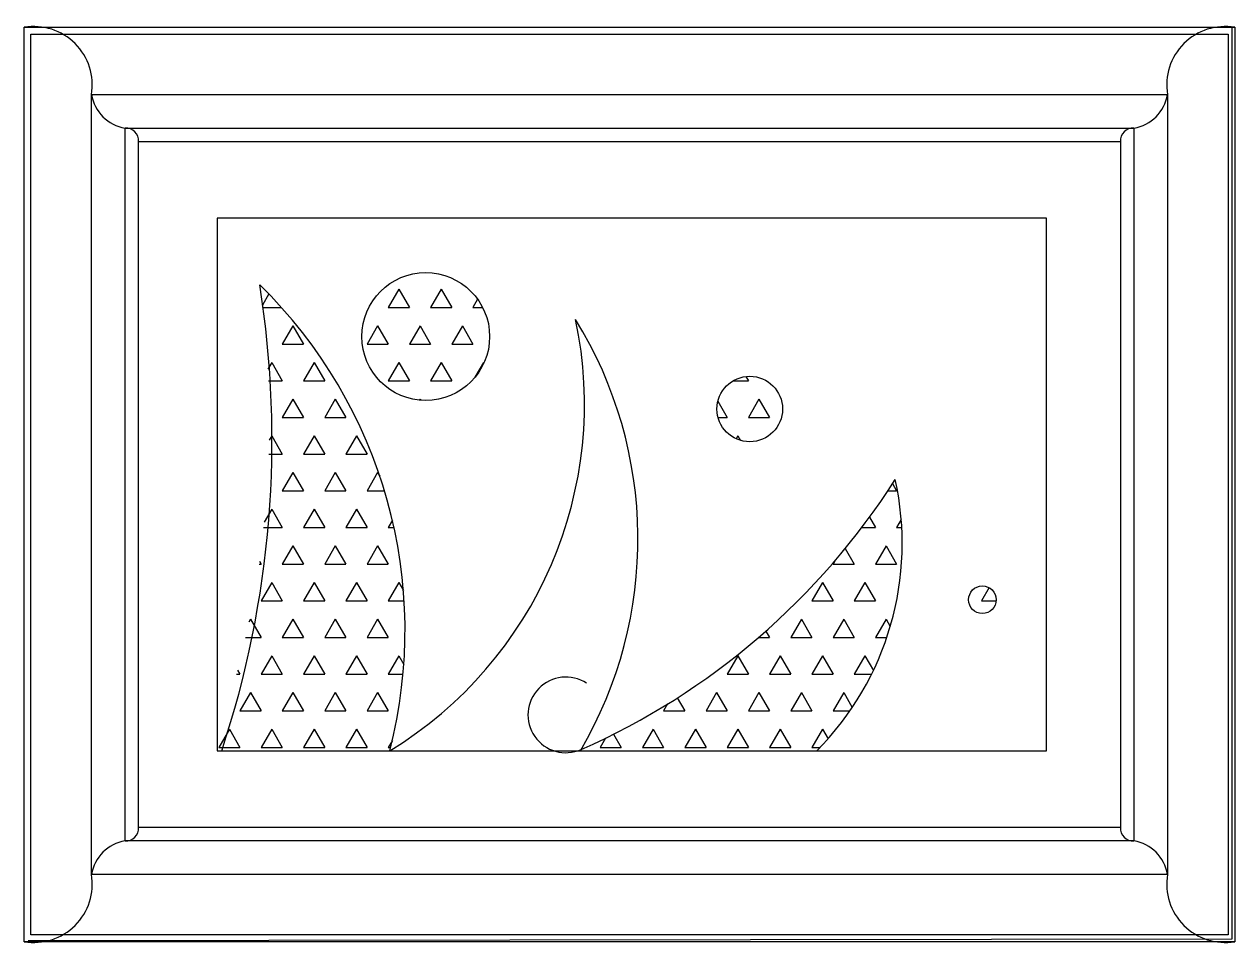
# Model space of a CAD drawing. Extents: x -42728 to 99010, y -18674 to 47645.
# Drawn here: x 62235.1 to 62685.1, y 5152.4 to 5494.7 of the extents above; entities that cross this region are included whole.
import ezdxf

# ---------------------------------------------------------------- set-up
doc = ezdxf.new("R2010")
doc.units = 0
doc.header["$LTSCALE"] = 100
doc.header["$MEASUREMENT"] = 0
doc.layers.get('0').update_dxf_attribs({"linetype": 'CONTINUOUS'})

# ---------------------------------------------------------------- blocks, each defined once
blk = doc.blocks.new('A$C2C6F6C3D')
for p, q in [((0, 0), (0, 340)), ((0, 340), (450, 340)), ((2.5, 2.5), (2.5, 337.5)), ((2.5, 337.5), (447.5, 337.5)), ((447.5, 337.5), (447.5, 2.5)), ((449, 1), (449, 340)), ((450, 340), (450, 0)), ((25, 25), (25, 315)), ((25, 315), (425, 315)), ((425, 315), (425, 25)), ((37.5, 37.5), (37.5, 302.5)), ((37.5, 302.5), (412.5, 302.5)), ((412.5, 302.5), (412.5, 37.5)), ((42.5, 42.5), (42.5, 297.5)), ((42.5, 297.5), (407.5, 297.5)), ((407.5, 297.5), (407.5, 42.5)), ((71.73, 269), (71.73, 71)), ((379.99, 269), (71.73, 269)), ((379.99, 71), (379.99, 269)), ((90.95, 240.87), (88.53, 236.66)), ((139.25, 242.68), (135.31, 235.86)), ((139.25, 242.68), (143.19, 235.86)), ((155, 242.68), (151.06, 235.86)), ((155, 242.68), (158.94, 235.86)), ((168.55, 238.87), (166.81, 235.86)), ((88.62, 235.86), (95.61, 235.86)), ((135.31, 235.86), (143.19, 235.86)), ((151.06, 235.86), (158.94, 235.86)), ((166.81, 235.86), (170.39, 235.86)), ((99.88, 229.05), (95.94, 222.23)), ((99.88, 229.05), (103.81, 222.23)), ((131.38, 229.05), (127.44, 222.23)), ((131.38, 229.05), (135.31, 222.23)), ((147.13, 229.05), (143.19, 222.23)), ((147.13, 229.05), (151.06, 222.23)), ((162.88, 229.05), (158.94, 222.23)), ((162.88, 229.05), (166.81, 222.23)), ((95.94, 222.23), (103.81, 222.23)), ((127.44, 222.23), (135.31, 222.23)), ((143.19, 222.23), (151.06, 222.23)), ((158.94, 222.23), (166.81, 222.23)), ((92, 215.41), (90.57, 212.92)), ((92, 215.41), (95.94, 208.59)), ((107.75, 215.41), (103.81, 208.59)), ((107.75, 215.41), (111.69, 208.59)), ((139.25, 215.41), (135.31, 208.59)), ((139.25, 215.41), (143.19, 208.59)), ((155, 215.41), (151.06, 208.59)), ((155, 215.41), (158.94, 208.59)), ((170.75, 215.41), (167.56, 209.88)), ((170.75, 215.41), (170.88, 215.18)), ((90.78, 208.59), (95.94, 208.59)), ((103.81, 208.59), (111.69, 208.59)), ((135.31, 208.59), (143.19, 208.59)), ((151.06, 208.59), (158.94, 208.59)), ((263.54, 208.59), (269.19, 208.59)), ((268.27, 210.18), (269.19, 208.59)), ((99.88, 201.77), (95.94, 194.95)), ((99.88, 201.77), (103.81, 194.95)), ((115.63, 201.77), (111.69, 194.95)), ((115.63, 201.77), (119.56, 194.95)), ((147.13, 201.77), (146.9, 201.37)), ((147.13, 201.77), (147.38, 201.33)), ((257.86, 200.93), (261.31, 194.95)), ((273.13, 201.77), (269.19, 194.95)), ((273.13, 201.77), (277.06, 194.95)), ((95.94, 194.95), (103.81, 194.95)), ((111.69, 194.95), (119.56, 194.95)), ((257.93, 194.95), (261.31, 194.95)), ((269.19, 194.95), (277.06, 194.95)), ((92, 188.13), (91.03, 186.45)), ((92, 188.13), (95.94, 181.31)), ((107.75, 188.13), (103.81, 181.31)), ((107.75, 188.13), (111.69, 181.31)), ((123.5, 188.13), (119.56, 181.31)), ((123.5, 188.13), (127.44, 181.31)), ((265.25, 188.13), (264.6, 187)), ((265.25, 188.13), (266.26, 186.37)), ((90.9, 181.31), (95.94, 181.31)), ((103.81, 181.31), (111.69, 181.31)), ((119.56, 181.31), (127.44, 181.31)), ((99.88, 174.49), (95.94, 167.67)), ((99.88, 174.49), (103.81, 167.67)), ((115.63, 174.49), (111.69, 167.67)), ((115.63, 174.49), (119.56, 167.67)), ((131.38, 174.49), (127.44, 167.67)), ((131.38, 174.49), (132.21, 173.04)), ((95.94, 167.67), (103.81, 167.67)), ((111.69, 167.67), (119.56, 167.67)), ((127.44, 167.67), (133.92, 167.67)), ((321.02, 167.67), (324.31, 167.67)), ((322.77, 170.34), (324.31, 167.67)), ((92, 160.85), (89.21, 156.01)), ((92, 160.85), (95.94, 154.03)), ((107.75, 160.85), (103.81, 154.03)), ((107.75, 160.85), (111.69, 154.03)), ((123.5, 160.85), (119.56, 154.03)), ((123.5, 160.85), (127.44, 154.03)), ((314.22, 157.87), (316.44, 154.03)), ((89, 154.03), (95.94, 154.03)), ((103.81, 154.03), (111.69, 154.03)), ((119.56, 154.03), (127.44, 154.03)), ((136.86, 156.69), (135.31, 154.03)), ((135.31, 154.03), (137.46, 154.03)), ((311.36, 154.03), (316.44, 154.03)), ((326.03, 157), (324.31, 154.03)), ((324.31, 154.03), (326.23, 154.03)), ((99.88, 147.21), (95.94, 140.39)), ((99.88, 147.21), (103.81, 140.39)), ((115.63, 147.21), (111.69, 140.39)), ((115.63, 147.21), (119.56, 140.39)), ((131.38, 147.21), (127.44, 140.39)), ((131.38, 147.21), (135.31, 140.39)), ((305.2, 146.21), (308.56, 140.39)), ((320.38, 147.21), (316.44, 140.39)), ((320.38, 147.21), (324.31, 140.39)), ((87.28, 140.39), (88.06, 140.39)), ((87.44, 141.47), (88.06, 140.39)), ((95.94, 140.39), (103.81, 140.39)), ((111.69, 140.39), (119.56, 140.39)), ((127.44, 140.39), (135.31, 140.39)), ((301.47, 141.74), (300.69, 140.39)), ((300.69, 140.39), (308.56, 140.39)), ((316.44, 140.39), (324.31, 140.39)), ((92, 133.57), (88.06, 126.75)), ((92, 133.57), (95.94, 126.75)), ((107.75, 133.57), (103.81, 126.75)), ((107.75, 133.57), (111.69, 126.75)), ((123.5, 133.57), (119.56, 126.75)), ((123.5, 133.57), (127.44, 126.75)), ((139.25, 133.57), (135.31, 126.75)), ((139.25, 133.57), (140.96, 130.61)), ((296.75, 133.57), (292.81, 126.75)), ((296.75, 133.57), (300.69, 126.75)), ((312.5, 133.57), (308.56, 126.75)), ((312.5, 133.57), (316.44, 126.75)), ((358.64, 131.64), (355.81, 126.75)), ((88.06, 126.75), (95.94, 126.75)), ((103.81, 126.75), (111.69, 126.75)), ((119.56, 126.75), (127.44, 126.75)), ((135.31, 126.75), (141.24, 126.75)), ((292.81, 126.75), (300.69, 126.75)), ((308.56, 126.75), (316.44, 126.75)), ((355.81, 126.75), (361.26, 126.75)), ((84.13, 119.93), (83.5, 118.84)), ((84.13, 119.93), (88.06, 113.11)), ((99.88, 119.93), (95.94, 113.11)), ((99.88, 119.93), (103.81, 113.11)), ((115.63, 119.93), (111.69, 113.11)), ((115.63, 119.93), (119.56, 113.11)), ((131.38, 119.93), (127.44, 113.11)), ((131.38, 119.93), (135.31, 113.11)), ((288.88, 119.93), (284.94, 113.11)), ((288.88, 119.93), (292.81, 113.11)), ((304.63, 119.93), (300.69, 113.11)), ((304.63, 119.93), (308.56, 113.11)), ((320.38, 119.93), (316.44, 113.11)), ((320.38, 119.93), (321.93, 117.23)), ((82.27, 113.11), (88.06, 113.11)), ((95.94, 113.11), (103.81, 113.11)), ((111.69, 113.11), (119.56, 113.11)), ((127.44, 113.11), (135.31, 113.11)), ((272.94, 113.11), (277.06, 113.11)), ((275.68, 115.5), (277.06, 113.11)), ((284.94, 113.11), (292.81, 113.11)), ((300.69, 113.11), (308.56, 113.11)), ((316.44, 113.11), (320.63, 113.11)), ((92, 106.29), (88.06, 99.47)), ((92, 106.29), (95.94, 99.47)), ((107.75, 106.29), (103.81, 99.47)), ((107.75, 106.29), (111.69, 99.47)), ((123.5, 106.29), (119.56, 99.47)), ((123.5, 106.29), (127.44, 99.47)), ((139.25, 106.29), (135.31, 99.47)), ((139.25, 106.29), (141.12, 103.05)), ((265.25, 106.29), (261.31, 99.47)), ((265.25, 106.29), (269.19, 99.47)), ((281, 106.29), (277.06, 99.47)), ((281, 106.29), (284.94, 99.47)), ((296.75, 106.29), (292.81, 99.47)), ((296.75, 106.29), (300.69, 99.47)), ((312.5, 106.29), (308.56, 99.47)), ((312.5, 106.29), (315.65, 100.84)), ((78.95, 99.47), (80.19, 99.47)), ((79.34, 100.94), (80.19, 99.47)), ((88.06, 99.47), (95.94, 99.47)), ((103.81, 99.47), (111.69, 99.47)), ((119.56, 99.47), (127.44, 99.47)), ((135.31, 99.47), (140.83, 99.47)), ((261.31, 99.47), (269.19, 99.47)), ((277.06, 99.47), (284.94, 99.47)), ((292.81, 99.47), (300.69, 99.47)), ((308.56, 99.47), (314.98, 99.47)), ((84.13, 92.65), (80.19, 85.83)), ((84.13, 92.65), (88.06, 85.83)), ((99.88, 92.65), (95.94, 85.83)), ((99.88, 92.65), (103.81, 85.83)), ((115.63, 92.65), (111.69, 85.83)), ((115.63, 92.65), (119.56, 85.83)), ((131.38, 92.65), (127.44, 85.83)), ((131.38, 92.65), (135.31, 85.83)), ((242.78, 90.65), (245.56, 85.83)), ((257.38, 92.65), (253.44, 85.83)), ((257.38, 92.65), (261.31, 85.83)), ((273.13, 92.65), (269.19, 85.83)), ((273.13, 92.65), (277.06, 85.83)), ((288.88, 92.65), (284.94, 85.83)), ((288.88, 92.65), (292.81, 85.83)), ((304.63, 92.65), (300.69, 85.83)), ((304.63, 92.65), (307.82, 87.11)), ((80.19, 85.83), (88.06, 85.83)), ((95.94, 85.83), (103.81, 85.83)), ((111.69, 85.83), (119.56, 85.83)), ((127.44, 85.83), (135.31, 85.83)), ((239.17, 88.39), (237.69, 85.83)), ((237.69, 85.83), (245.56, 85.83)), ((253.44, 85.83), (261.31, 85.83)), ((269.19, 85.83), (277.06, 85.83)), ((284.94, 85.83), (292.81, 85.83)), ((300.69, 85.83), (306.95, 85.83)), ((76.25, 79.01), (72.31, 72.19)), ((76.25, 79.01), (80.19, 72.19)), ((92, 79.01), (88.06, 72.19)), ((92, 79.01), (95.94, 72.19)), ((107.75, 79.01), (103.81, 72.19)), ((107.75, 79.01), (111.69, 72.19)), ((123.5, 79.01), (119.56, 72.19)), ((123.5, 79.01), (127.44, 72.19)), ((219.07, 77.16), (221.94, 72.19)), ((233.75, 79.01), (229.81, 72.19)), ((233.75, 79.01), (237.69, 72.19)), ((249.5, 79.01), (245.56, 72.19)), ((249.5, 79.01), (253.44, 72.19)), ((265.25, 79.01), (261.31, 72.19)), ((265.25, 79.01), (269.19, 72.19)), ((281, 79.01), (277.06, 72.19)), ((281, 79.01), (284.94, 72.19)), ((296.75, 79.01), (292.81, 72.19)), ((296.75, 79.01), (298.81, 75.44)), ((72.31, 72.19), (80.19, 72.19)), ((88.06, 72.19), (95.94, 72.19)), ((103.81, 72.19), (111.69, 72.19)), ((119.56, 72.19), (127.44, 72.19)), ((136.86, 74.86), (135.31, 72.19)), ((135.31, 72.19), (136.21, 72.19)), ((216.08, 75.67), (214.06, 72.19)), ((214.06, 72.19), (221.94, 72.19)), ((229.81, 72.19), (237.69, 72.19)), ((245.56, 72.19), (253.44, 72.19)), ((261.31, 72.19), (269.19, 72.19)), ((277.06, 72.19), (284.94, 72.19)), ((292.81, 72.19), (295.8, 72.19)), ((71.73, 71), (379.99, 71)), ((407.5, 42.5), (42.5, 42.5)), ((412.5, 37.5), (37.5, 37.5)), ((425, 25), (25, 25)), ((450, 0), (0, 0)), ((1.51, 0.47), (449, 1)), ((447.5, 2.5), (2.5, 2.5))]:
    blk.add_line(p, q)
for centre, radius in [((149.25, 225.02), 23.76), ((269.71, 198.07), 12.19), ((356.16, 127.16), 5.11)]:
    blk.add_circle(centre, radius)
for centre, radius, start, end in [((3.6, 318.6), 21.7, 350.4649, 99.5351), ((446.4, 318.6), 21.7, 80.4649, 189.5351), ((40.13, 317.63), 15.36, 189.8629, 260.1371), ((409.87, 317.63), 15.36, 279.8629, 350.1371), ((37.86, 297.86), 4.66, 355.5986, 94.4014), ((412.14, 297.86), 4.66, 85.5986, 184.4014), ((-274.78, 186.58), 366.89, 341.6379, 9.0527), ((-38.32, 115.77), 179.89, 345.589, 45.6028), ((57.22, 199.92), 151.04, 301.3983, 12.0189), ((72.71, 149.71), 155.43, 329.5755, 31.6967), ((99.82, 314.16), 265.32, 293.8267, 327.5794), ((216.72, 148.16), 109.66, 315.2819, 12.5115), ((201.32, 84.32), 14.06, 56.6523, 293.8267), ((37.86, 42.14), 4.66, 265.5986, 4.4014), ((412.14, 42.14), 4.66, 175.5986, 274.4014), ((40.13, 22.37), 15.36, 99.8629, 170.1371), ((409.87, 22.37), 15.36, 9.8629, 80.1371), ((3.6, 21.4), 21.7, 260.4649, 9.5351), ((446.4, 21.4), 21.7, 170.4649, 279.5351)]:
    blk.add_arc(centre, radius, start, end)

msp = doc.modelspace()

# ---------------------------------------------------------------- block references
msp.add_blockref('A$C2C6F6C3D', (62235.07047, 5153.52977))

doc.saveas('drawing.dxf')
